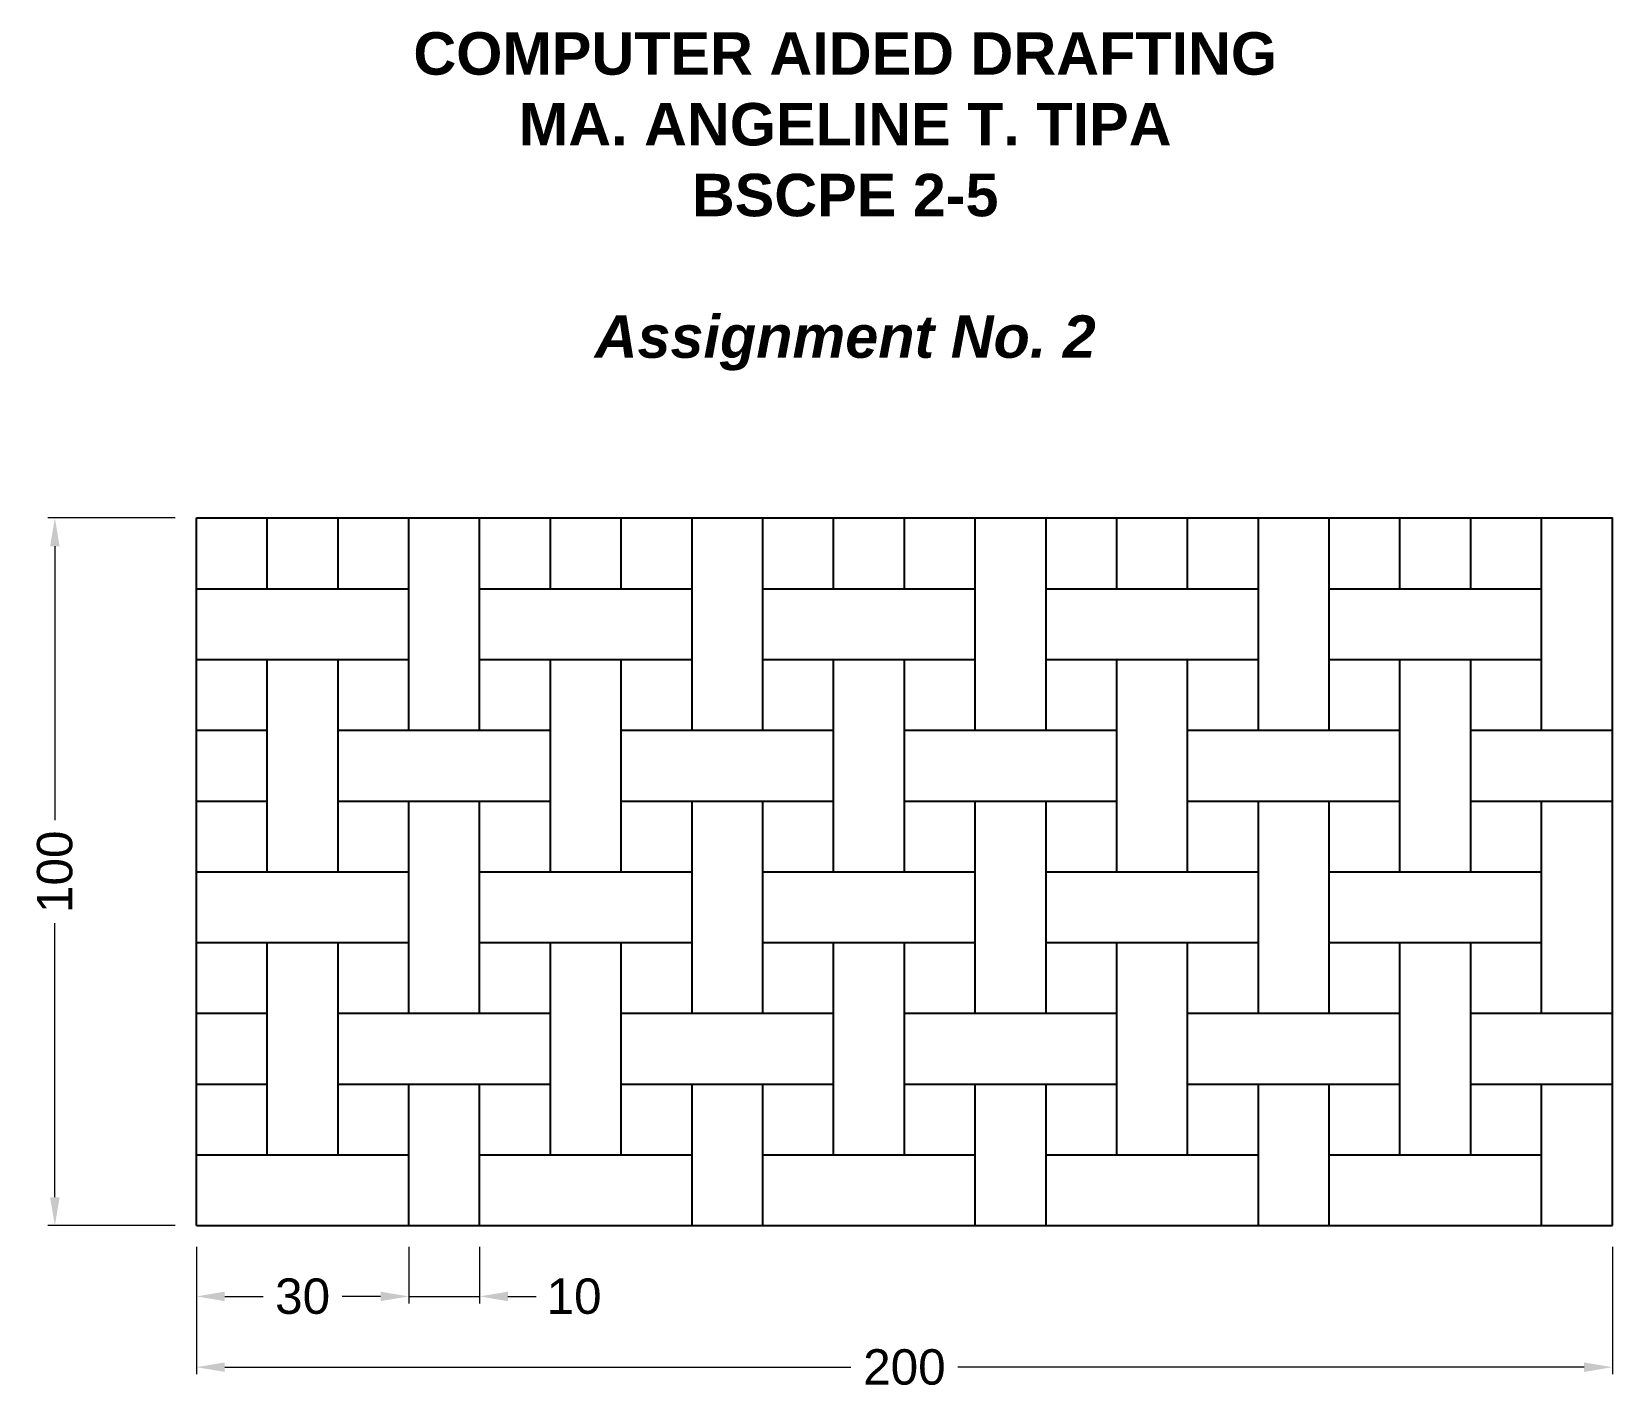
# Model space of a CAD drawing. Header units: millimetres. Extents: x -23 to 200, y -23 to 169.
import ezdxf

# ---------------------------------------------------------------- set-up
doc = ezdxf.new("R2010")
doc.units = ezdxf.units.MM
doc.styles.get("Standard").update_dxf_attribs({"font": 'arial.ttf'})
doc.dimstyles.new('ISO-25', dxfattribs={"dimtxt": 5, "dimasz": 4, "dimexe": 1, "dimexo": 3, "dimgap": 2, "dimtad": 0, "dimdec": 0, "dimdsep": 46, "dimtxsty": 'Standard', "dimcen": 2.5, "dimadec": 0, "dimazin": 0, "dimtfac": 1, "dimtdec": 0, "dimtmove": 0, "dimatfit": 3, "dimfxl": 1, "dimlwd": 13, "dimlwe": 13, "dimarcsym": 0})

# ---------------------------------------------------------------- blocks, each defined once
blk = doc.blocks.new('*D2')
at = {"color": 0, "linetype": 'Continuous', "lineweight": 13, "transparency": 16777216}
for p, q in [((-3, 100), (-21, 100)), ((-20, 96), (-20, 57.28)), ((-20, 4), (-20, 42.72)), ((-3, 0), (-21, 0))]:
    blk.add_line(p, q, dxfattribs=at)
at = {"color": 0, "linetype": 'Continuous', "transparency": 16777216}
for points in [[(-20.67, 96), (-19.33, 96), (-20, 100)], [(-20.67, 4), (-19.33, 4), (-20, 0)]]:
    blk.add_solid(points, dxfattribs=at)
at = {"layer": 'Defpoints', "color": 0, "linetype": 'Continuous', "transparency": 16777216}
for p in [(0, 100), (0, 0), (-20, 0)]:
    blk.add_point(p, dxfattribs=at)
at = {"color": 0, "linetype": 'Continuous', "transparency": 16777216, "insert": (-20, 50), "char_height": 5, "attachment_point": 5, "rotation": 90}
blk.add_mtext('100', dxfattribs=at)
blk = doc.blocks.new('*D3')
at = {"color": 0, "linetype": 'Continuous', "lineweight": 13, "transparency": 16777216}
for p, q in [((0, -3), (0, -11)), ((30, -3), (30, -11)), ((4, -10), (9.43, -10)), ((26, -10), (20.57, -10))]:
    blk.add_line(p, q, dxfattribs=at)
at = {"color": 0, "linetype": 'Continuous', "transparency": 16777216}
for points in [[(4, -9.33), (4, -10.67), (0, -10)], [(26, -9.33), (26, -10.67), (30, -10)]]:
    blk.add_solid(points, dxfattribs=at)
at = {"layer": 'Defpoints', "color": 0, "linetype": 'Continuous', "transparency": 16777216}
for p in [(0, 0), (30, 0), (30, -10)]:
    blk.add_point(p, dxfattribs=at)
at = {"color": 0, "linetype": 'Continuous', "transparency": 16777216, "insert": (15, -10), "char_height": 5, "attachment_point": 5}
blk.add_mtext('30', dxfattribs=at)
blk = doc.blocks.new('*D4')
at = {"color": 0, "linetype": 'Continuous', "lineweight": 13, "transparency": 16777216}
for p, q in [((30, -3), (30, -11)), ((40, -3), (40, -11)), ((26, -10), (22, -10)), ((30, -10), (40, -10)), ((44, -10), (48, -10))]:
    blk.add_line(p, q, dxfattribs=at)
at = {"color": 0, "linetype": 'Continuous', "transparency": 16777216}
for points in [[(26, -9.33), (26, -10.67), (30, -10)], [(44, -9.33), (44, -10.67), (40, -10)]]:
    blk.add_solid(points, dxfattribs=at)
at = {"layer": 'Defpoints', "color": 0, "linetype": 'Continuous', "transparency": 16777216}
for p in [(30, 0), (40, 0), (40, -10)]:
    blk.add_point(p, dxfattribs=at)
at = {"color": 0, "linetype": 'Continuous', "transparency": 16777216, "insert": (53.34, -10), "char_height": 5, "attachment_point": 5}
blk.add_mtext('10', dxfattribs=at)
blk = doc.blocks.new('*D5')
at = {"color": 0, "linetype": 'Continuous', "lineweight": 13, "transparency": 16777216}
for p, q in [((0, -3), (0, -21)), ((200, -3), (200, -21)), ((4, -20), (92.44, -20)), ((196, -20), (107.56, -20))]:
    blk.add_line(p, q, dxfattribs=at)
at = {"color": 0, "linetype": 'Continuous', "transparency": 16777216}
for points in [[(4, -19.33), (4, -20.67), (0, -20)], [(196, -19.33), (196, -20.67), (200, -20)]]:
    blk.add_solid(points, dxfattribs=at)
at = {"layer": 'Defpoints', "color": 0, "linetype": 'Continuous', "transparency": 16777216}
for p in [(0, 0), (200, 0), (200, -20)]:
    blk.add_point(p, dxfattribs=at)
at = {"color": 0, "linetype": 'Continuous', "transparency": 16777216, "insert": (100, -20), "char_height": 5, "attachment_point": 5}
blk.add_mtext('200', dxfattribs=at)

msp = doc.modelspace()

# ---------------------------------------------------------------- linework, layer by layer
at = {"linetype": 'Continuous'}
for p, q in [((0, 0), (0, 100)), ((0, 100), (200, 100)), ((10, 90), (10, 100)), ((20, 90), (20, 100)), ((30, 70), (30, 100)), ((40, 70), (40, 100)), ((50, 90), (50, 100)), ((60, 90), (60, 100)), ((70, 70), (70, 100)), ((80, 70), (80, 100)), ((90, 90), (90, 100)), ((100, 90), (100, 100)), ((110, 70), (110, 100)), ((120, 70), (120, 100)), ((130, 90), (130, 100)), ((140, 90), (140, 100)), ((150, 70), (150, 100)), ((160, 70), (160, 100)), ((170, 90), (170, 100)), ((180, 90), (180, 100)), ((190, 70), (190, 100)), ((200, 0), (200, 100)), ((0, 90), (30, 90)), ((40, 90), (70, 90)), ((80, 90), (110, 90)), ((120, 90), (150, 90)), ((160, 90), (190, 90)), ((0, 80), (30, 80)), ((10, 50), (10, 80)), ((20, 50), (20, 80)), ((40, 80), (70, 80)), ((50, 50), (50, 80)), ((60, 50), (60, 80)), ((80, 80), (110, 80)), ((90, 50), (90, 80)), ((100, 50), (100, 80)), ((120, 80), (150, 80)), ((130, 50), (130, 80)), ((140, 50), (140, 80)), ((160, 80), (190, 80)), ((170, 50), (170, 80)), ((180, 50), (180, 80)), ((0, 70), (10, 70)), ((20, 70), (50, 70)), ((60, 70), (90, 70)), ((100, 70), (130, 70)), ((140, 70), (170, 70)), ((180, 70), (200, 70)), ((0, 60), (10, 60)), ((20, 60), (50, 60)), ((30, 30), (30, 60)), ((40, 30), (40, 60)), ((60, 60), (90, 60)), ((70, 30), (70, 60)), ((80, 30), (80, 60)), ((100, 60), (130, 60)), ((110, 30), (110, 60)), ((120, 30), (120, 60)), ((140, 60), (170, 60)), ((150, 30), (150, 60)), ((160, 30), (160, 60)), ((180, 60), (200, 60)), ((190, 30), (190, 60)), ((0, 50), (30, 50)), ((40, 50), (70, 50)), ((80, 50), (110, 50)), ((120, 50), (150, 50)), ((160, 50), (190, 50)), ((0, 40), (30, 40)), ((10, 10), (10, 40)), ((20, 10), (20, 40)), ((40, 40), (70, 40)), ((50, 10), (50, 40)), ((60, 10), (60, 40)), ((80, 40), (110, 40)), ((90, 10), (90, 40)), ((100, 10), (100, 40)), ((120, 40), (150, 40)), ((130, 10), (130, 40)), ((140, 10), (140, 40)), ((160, 40), (190, 40)), ((170, 10), (170, 40)), ((180, 10), (180, 40)), ((0, 30), (10, 30)), ((20, 30), (50, 30)), ((60, 30), (90, 30)), ((100, 30), (130, 30)), ((140, 30), (170, 30)), ((180, 30), (200, 30)), ((0, 20), (10, 20)), ((20, 20), (50, 20)), ((30, 0), (30, 20)), ((40, 0), (40, 20)), ((60, 20), (90, 20)), ((70, 0), (70, 20)), ((80, 0), (80, 20)), ((100, 20), (130, 20)), ((110, 0), (110, 20)), ((120, 0), (120, 20)), ((140, 20), (170, 20)), ((150, 0), (150, 20)), ((160, 0), (160, 20)), ((180, 20), (200, 20)), ((190, 0), (190, 20)), ((0, 10), (30, 10)), ((40, 10), (70, 10)), ((80, 10), (110, 10)), ((120, 10), (150, 10)), ((160, 10), (190, 10)), ((0, 0), (200, 0))]:
    msp.add_line(p, q, dxfattribs=at)

# ---------------------------------------------------------------- texts
at = {"linetype": 'Continuous', "insert": (27.29, 168.63), "char_height": 6, "attachment_point": 1}
msp.add_mtext_dynamic_manual_height_columns('\\pxqc;{\\fArial|b1|i0|c0|p34;COMPUTER AIDED DRAFTING\\PMA. ANGELINE T. TIPA\\PBSCPE 2-5\\P\\P\\fArial|b1|i1|c0|p34;Assignment No. 2}', width=128.6941, gutter_width=12.5, heights=[0], dxfattribs=at)

# ---------------------------------------------------------------- dimensions: what is measured, and where the dimension line sits
at = {"linetype": 'Continuous'}
dim = msp.add_linear_dim(base=(-20, 0), p1=(0, 100), p2=(0, 0), angle=90, dimstyle='ISO-25', dxfattribs=at)
dim.commit()
dim.dimension.update_dxf_attribs({"geometry": '*D2', "text_midpoint": (-20, 50)})
for base, p1, p2, picture, middle in [((30, -10), (0, 0), (30, 0), '*D3', (15, -10)), ((200, -20), (0, 0), (200, 0), '*D5', (100, -20)), ((40, -10), (30, 0), (40, 0), '*D4', (53.34, -10))]:
    dim = msp.add_linear_dim(base=base, p1=p1, p2=p2, dimstyle='ISO-25', dxfattribs=at)
    dim.commit()
    dim.dimension.update_dxf_attribs({"geometry": picture, "text_midpoint": middle})

doc.saveas('drawing.dxf')
